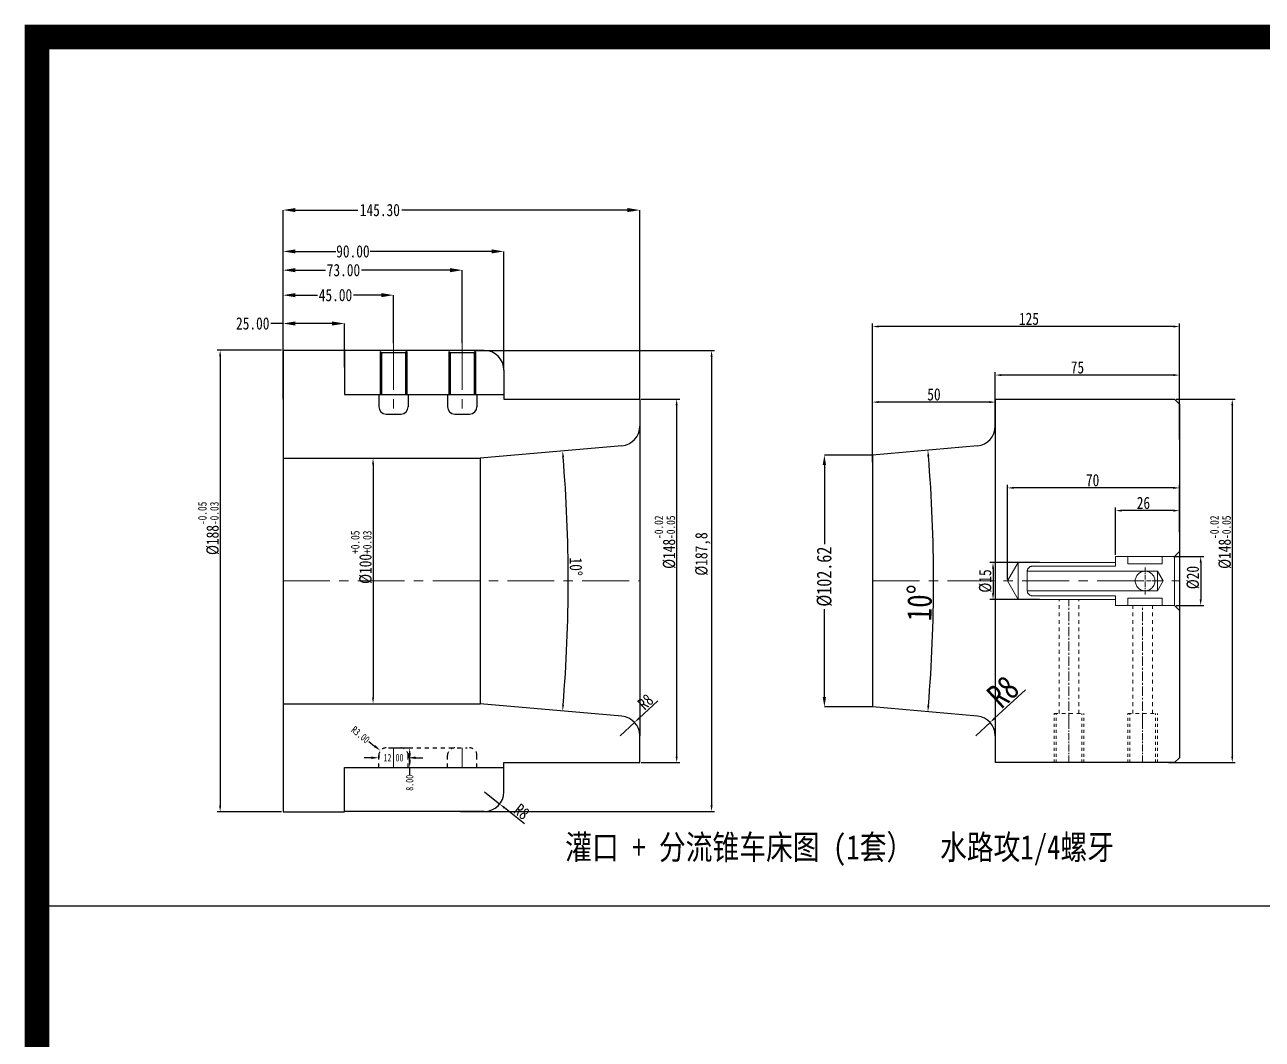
# Model space of a CAD drawing. Header units: millimetres. Extents: x -946 to 3963, y -10008 to 1396.
# Drawn here: x 1219 to 1723, y 305 to 718 of the extents above; entities that cross this region are included whole.
import ezdxf

# ---------------------------------------------------------------- set-up
doc = ezdxf.new("R2010")
doc.units = ezdxf.units.MM
doc.header["$LTSCALE"] = 16.335
doc.header["$PDMODE"] = 3
doc.header["$PDSIZE"] = 0.3125
for name, pattern in [('CENTER', [0.6, 0.375, -0.075, 0.075, -0.075]), ('HIDDEN', [0.2, 0.1, -0.1]), ('HIDDENX2', [0.75, 0.5, -0.25])]:
    doc.linetypes.add(name, pattern=pattern)
doc.layers.get('0').update_dxf_attribs({"linetype": 'CONTINUOUS'})
doc.layers.get('Defpoints').update_dxf_attribs({"linetype": 'CONTINUOUS'})
for name, color, linetype, lineweight in [('cool', 153, 'HIDDEN', 9), ('moldbase', 7, 'CONTINUOUS', 20), ('screw', 33, 'CONTINUOUS', 13), ('虚线', 6, 'HIDDENX2', 13)]:
    doc.layers.add(name, color=color, linetype=linetype, lineweight=lineweight)
doc.layers.add('DEFAULT_2', color=8, linetype='HIDDEN')
doc.styles.get("Standard").update_dxf_attribs({"font": 'txt', "width": 0.8})
doc.dimstyles.new('ISO-25', dxfattribs={"dimtxt": 10, "dimasz": 2.5, "dimexe": 1.25, "dimexo": 0.625, "dimtad": 1, "dimtxsty": 'Standard', "dimcen": 2.5, "dimadec": 0, "dimazin": 0, "dimtfac": 1, "dimtmove": 0, "dimatfit": 3, "dimfxl": 0, "dimarcsym": 0})
doc.dimstyles.get("Standard").update_dxf_attribs({"dimtxt": 0.15625, "dimasz": 0.1875, "dimexe": 0.125, "dimexo": 0.0625, "dimtad": 0, "dimtih": 1, "dimtoh": 1, "dimdsep": 46, "dimtxsty": 'Standard', "dimcen": 0.09, "dimadec": 0, "dimazin": 0, "dimtp": 0.01, "dimtm": 0.01, "dimtfac": 1, "dimtofl": 0, "dimtmove": 0, "dimatfit": 3, "dimfxl": 0, "dimtolj": 1, "dimarcsym": 0})
doc.dimstyles.new('STANDARD$0', dxfattribs={"dimscale": 2, "dimtxt": 3, "dimasz": 3, "dimexe": 1.25, "dimexo": 0.625, "dimgap": 0.5, "dimtad": 0, "dimdsep": 46, "dimlunit": 6, "dimtxsty": 'Standard', "dimblk": 'CLOSEDBLANK', "dimcen": 0, "dimclrt": 2, "dimazin": 2, "dimtfac": 2, "dimtmove": 1, "dimatfit": 3, "dimfxl": 0, "dimtolj": 1, "dimtzin": 0, "dimarcsym": 0})
doc.dimstyles.new('副本 STANDARD', dxfattribs={"dimtxt": 6, "dimasz": 4, "dimexe": 0, "dimexo": 0, "dimgap": 0, "dimtad": 0, "dimdsep": 46, "dimlunit": 6, "dimtxsty": 'Standard', "dimcen": 0, "dimclrd": 4, "dimclre": 4, "dimclrt": 6, "dimazin": 2, "dimtfac": 2, "dimtofl": 0, "dimtmove": 1, "dimatfit": 3, "dimfxl": 0, "dimtolj": 1, "dimtzin": 0, "dimarcsym": 0})

# ---------------------------------------------------------------- blocks, each defined once
blk = doc.blocks.new('*D94')
at = {"color": 0, "lineweight": -2}
for p, q in [((1469.91, 565.37), (1485.57, 565.37)), ((1484.32, 562.87), (1484.32, 419.87)), ((1469.91, 417.37), (1485.57, 417.37))]:
    blk.add_line(p, q, dxfattribs=at)
at = {"color": 0}
for points in [[(1483.9, 562.87), (1484.74, 562.87), (1484.32, 565.37)], [(1483.9, 419.87), (1484.74, 419.87), (1484.32, 417.37)]]:
    blk.add_solid(points, dxfattribs=at)
at = {"layer": 'Defpoints', "color": 0}
for p in [(1469.29, 565.37), (1469.29, 417.37), (1484.32, 417.37)]:
    blk.add_point(p, dxfattribs=at)
at = {"color": 0, "lineweight": 0, "insert": (1479.61, 507.18), "char_height": 5, "attachment_point": 5, "rotation": 90}
blk.add_mtext('%%C148{\\H0.7x;\\S-0.02^ -0.05;}', dxfattribs=at)
blk = doc.blocks.new('*D95')
at = {"color": 0, "lineweight": -2}
for p, q in [((1340.71, 541.37), (1361.91, 541.37)), ((1360.66, 538.87), (1360.66, 443.87)), ((1340.71, 441.37), (1361.91, 441.37))]:
    blk.add_line(p, q, dxfattribs=at)
at = {"color": 0}
for points in [[(1360.25, 538.87), (1361.08, 538.87), (1360.66, 541.37)], [(1360.25, 443.87), (1361.08, 443.87), (1360.66, 441.37)]]:
    blk.add_solid(points, dxfattribs=at)
at = {"layer": 'Defpoints', "color": 0}
for p in [(1340.08, 541.37), (1340.08, 441.37), (1360.66, 441.37)]:
    blk.add_point(p, dxfattribs=at)
at = {"color": 0, "lineweight": 0, "insert": (1355.95, 501.05), "char_height": 5, "attachment_point": 5, "rotation": 90}
blk.add_mtext('%%C100{\\H0.7x;\\S+0.05^ +0.03;}', dxfattribs=at)
blk = doc.blocks.new('*D96')
at = {"color": 4, "lineweight": -2}
for p, q in [((1323.99, 596.24), (1318.99, 596.24)), ((1323.99, 584.97), (1323.99, 596.24)), ((1343.99, 596.24), (1328.99, 596.24)), ((1348.99, 578.49), (1348.99, 596.24))]:
    blk.add_line(p, q, dxfattribs=at)
at = {"color": 4}
for points in [[(1328.99, 597.08), (1328.99, 595.41), (1323.99, 596.24)], [(1343.99, 597.08), (1343.99, 595.41), (1348.99, 596.24)]]:
    blk.add_solid(points, dxfattribs=at)
at = {"layer": 'Defpoints', "color": 0}
for p in [(1348.99, 596.24), (1323.99, 584.97), (1348.99, 578.49)]:
    blk.add_point(p, dxfattribs=at)
at = {"color": 6, "insert": (1311.65, 596.24), "char_height": 5, "attachment_point": 5}
blk.add_mtext('\\A1;25.00', dxfattribs=at)
blk = doc.blocks.new('*D132')
at = {"color": 4, "lineweight": -2}
for p, q in [((1323.99, 571.85), (1323.99, 607.8)), ((1328.99, 607.8), (1338.02, 607.8)), ((1363.99, 607.8), (1352.69, 607.8)), ((1368.99, 588.27), (1368.99, 607.8))]:
    blk.add_line(p, q, dxfattribs=at)
at = {"color": 4}
for points in [[(1328.99, 608.63), (1328.99, 606.96), (1323.99, 607.8)], [(1363.99, 608.63), (1363.99, 606.96), (1368.99, 607.8)]]:
    blk.add_solid(points, dxfattribs=at)
at = {"layer": 'Defpoints', "color": 0}
for p in [(1368.99, 607.8), (1368.99, 588.27), (1323.99, 571.85)]:
    blk.add_point(p, dxfattribs=at)
at = {"color": 6, "insert": (1345.35, 607.8), "char_height": 5, "attachment_point": 5}
blk.add_mtext('\\A1;45.00', dxfattribs=at)
blk = doc.blocks.new('*D133')
at = {"color": 4, "lineweight": -2}
for p, q in [((1323.99, 571.85), (1323.99, 617.97)), ((1328.99, 617.97), (1341.27, 617.97)), ((1391.99, 617.97), (1355.93, 617.97)), ((1396.99, 588.27), (1396.99, 617.97))]:
    blk.add_line(p, q, dxfattribs=at)
at = {"color": 4}
for points in [[(1328.99, 618.81), (1328.99, 617.14), (1323.99, 617.97)], [(1391.99, 618.81), (1391.99, 617.14), (1396.99, 617.97)]]:
    blk.add_solid(points, dxfattribs=at)
at = {"layer": 'Defpoints', "color": 0}
for p in [(1396.99, 617.97), (1396.99, 588.27), (1323.99, 571.85)]:
    blk.add_point(p, dxfattribs=at)
at = {"color": 6, "insert": (1348.6, 617.97), "char_height": 5, "attachment_point": 5}
blk.add_mtext('\\A1;73.00', dxfattribs=at)
blk = doc.blocks.new('*D134')
at = {"color": 4, "lineweight": -2}
for p, q in [((1323.99, 571.85), (1323.99, 625.61)), ((1328.99, 625.61), (1345.46, 625.61)), ((1408.99, 625.61), (1359.46, 625.61)), ((1413.99, 577.27), (1413.99, 625.61))]:
    blk.add_line(p, q, dxfattribs=at)
at = {"color": 4}
for points in [[(1328.99, 626.44), (1328.99, 624.78), (1323.99, 625.61)], [(1408.99, 626.44), (1408.99, 624.78), (1413.99, 625.61)]]:
    blk.add_solid(points, dxfattribs=at)
at = {"layer": 'Defpoints', "color": 0}
for p in [(1413.99, 625.61), (1413.99, 577.27), (1323.99, 571.85)]:
    blk.add_point(p, dxfattribs=at)
at = {"color": 6, "insert": (1352.46, 625.61), "char_height": 5, "attachment_point": 5}
blk.add_mtext('\\A1;90.00', dxfattribs=at)
blk = doc.blocks.new('*D97')
at = {"color": 4, "lineweight": -2}
for p, q in [((1323.99, 565.37), (1323.99, 642.45)), ((1328.99, 642.45), (1354.44, 642.45)), ((1464.29, 642.45), (1372.44, 642.45)), ((1469.29, 565.37), (1469.29, 642.45))]:
    blk.add_line(p, q, dxfattribs=at)
at = {"color": 4}
for points in [[(1328.99, 643.28), (1328.99, 641.62), (1323.99, 642.45)], [(1464.29, 643.28), (1464.29, 641.62), (1469.29, 642.45)]]:
    blk.add_solid(points, dxfattribs=at)
at = {"layer": 'Defpoints', "color": 0}
for p in [(1469.29, 642.45), (1323.99, 565.37), (1469.29, 565.37)]:
    blk.add_point(p, dxfattribs=at)
at = {"color": 6, "insert": (1363.44, 642.45), "char_height": 5, "attachment_point": 5}
blk.add_mtext('\\A1;145.30', dxfattribs=at)
blk = doc.blocks.new('*D98')
at = {"color": 0, "lineweight": -2}
for p, q in [((1614.13, 560.41), (1614.13, 576.49)), ((1686.63, 575.24), (1616.63, 575.24)), ((1689.13, 565), (1689.13, 576.49))]:
    blk.add_line(p, q, dxfattribs=at)
at = {"color": 0}
for points in [[(1616.63, 575.66), (1616.63, 574.82), (1614.13, 575.24)], [(1686.63, 575.66), (1686.63, 574.82), (1689.13, 575.24)]]:
    blk.add_solid(points, dxfattribs=at)
at = {"layer": 'Defpoints', "color": 0}
for p in [(1614.13, 575.24), (1614.13, 559.78), (1689.13, 564.37)]:
    blk.add_point(p, dxfattribs=at)
at = {"color": 0, "lineweight": 0, "insert": (1647.58, 578.36), "char_height": 5, "attachment_point": 5}
blk.add_mtext('75', dxfattribs=at)
blk = doc.blocks.new('*D99')
at = {"color": 0, "lineweight": -2}
for p, q in [((1564.13, 539.75), (1564.13, 596.27)), ((1686.63, 595.02), (1566.63, 595.02)), ((1689.13, 549), (1689.13, 596.27))]:
    blk.add_line(p, q, dxfattribs=at)
at = {"color": 0}
for points in [[(1566.63, 595.44), (1566.63, 594.6), (1564.13, 595.02)], [(1686.63, 595.44), (1686.63, 594.6), (1689.13, 595.02)]]:
    blk.add_solid(points, dxfattribs=at)
at = {"layer": 'Defpoints', "color": 0}
for p in [(1564.13, 595.02), (1689.13, 548.37), (1564.13, 539.12)]:
    blk.add_point(p, dxfattribs=at)
at = {"color": 0, "lineweight": 0, "insert": (1627.82, 598.14), "char_height": 5, "attachment_point": 5}
blk.add_mtext('125', dxfattribs=at)
blk = doc.blocks.new('*D100')
at = {"color": 0, "lineweight": -2}
for p, q in [((1564.13, 539.75), (1564.13, 565.49)), ((1614.13, 554.07), (1614.13, 565.49)), ((1611.63, 564.24), (1566.63, 564.24))]:
    blk.add_line(p, q, dxfattribs=at)
at = {"color": 0}
for points in [[(1566.63, 564.66), (1566.63, 563.82), (1564.13, 564.24)], [(1611.63, 564.66), (1611.63, 563.82), (1614.13, 564.24)]]:
    blk.add_solid(points, dxfattribs=at)
at = {"layer": 'Defpoints', "color": 0}
for p in [(1564.13, 564.24), (1614.13, 553.45), (1564.13, 539.12)]:
    blk.add_point(p, dxfattribs=at)
at = {"color": 0, "lineweight": 0, "insert": (1589.13, 567.36), "char_height": 5, "attachment_point": 5}
blk.add_mtext('50', dxfattribs=at)
blk = doc.blocks.new('*D101')
at = {"color": 0, "lineweight": -2}
for p, q in [((1687.84, 565.37), (1711.88, 565.37)), ((1710.63, 562.87), (1710.63, 419.87)), ((1684.67, 417.37), (1711.88, 417.37))]:
    blk.add_line(p, q, dxfattribs=at)
at = {"color": 0}
for points in [[(1710.22, 562.87), (1711.05, 562.87), (1710.63, 565.37)], [(1710.22, 419.87), (1711.05, 419.87), (1710.63, 417.37)]]:
    blk.add_solid(points, dxfattribs=at)
at = {"layer": 'Defpoints', "color": 0}
for p in [(1687.21, 565.37), (1684.04, 417.37), (1710.63, 417.37)]:
    blk.add_point(p, dxfattribs=at)
at = {"color": 0, "lineweight": 0, "insert": (1705.93, 507.18), "char_height": 5, "attachment_point": 5, "rotation": 90}
blk.add_mtext('%%C148{\\H0.7x;\\S-0.02^ -0.05;}', dxfattribs=at)
blk = doc.blocks.new('*D135')
at = {"color": 0, "lineweight": -2}
for p, q in [((1686.67, 501.37), (1699.03, 501.37)), ((1697.78, 498.87), (1697.78, 483.87)), ((1687.75, 481.37), (1699.03, 481.37))]:
    blk.add_line(p, q, dxfattribs=at)
at = {"color": 0}
for points in [[(1697.36, 498.87), (1698.19, 498.87), (1697.78, 501.37)], [(1697.36, 483.87), (1698.19, 483.87), (1697.78, 481.37)]]:
    blk.add_solid(points, dxfattribs=at)
at = {"layer": 'Defpoints', "color": 0}
for p in [(1686.04, 501.37), (1687.13, 481.37), (1697.78, 481.37)]:
    blk.add_point(p, dxfattribs=at)
at = {"color": 0, "lineweight": 0, "insert": (1694.65, 492.76), "char_height": 5, "attachment_point": 5, "rotation": 90}
blk.add_mtext('%%c20', dxfattribs=at)
blk = doc.blocks.new('*D136')
at = {"color": 0, "lineweight": -2}
for p, q in [((1663.13, 502), (1663.13, 521.27)), ((1686.63, 520.02), (1665.63, 520.02)), ((1689.13, 516.34), (1689.13, 521.27))]:
    blk.add_line(p, q, dxfattribs=at)
at = {"color": 0}
for points in [[(1665.63, 520.44), (1665.63, 519.61), (1663.13, 520.02)], [(1686.63, 520.44), (1686.63, 519.61), (1689.13, 520.02)]]:
    blk.add_solid(points, dxfattribs=at)
at = {"layer": 'Defpoints', "color": 0}
for p in [(1663.13, 520.02), (1689.13, 515.71), (1663.13, 501.37)]:
    blk.add_point(p, dxfattribs=at)
at = {"color": 0, "lineweight": 0, "insert": (1674.45, 523.15), "char_height": 5, "attachment_point": 5}
blk.add_mtext('26', dxfattribs=at)
blk = doc.blocks.new('*D102')
at = {"color": 0, "lineweight": -2}
for p, q in [((1619.13, 492), (1619.13, 530.53)), ((1686.63, 529.28), (1621.63, 529.28)), ((1689.13, 511.27), (1689.13, 530.53))]:
    blk.add_line(p, q, dxfattribs=at)
at = {"color": 0}
for points in [[(1621.63, 529.7), (1621.63, 528.87), (1619.13, 529.28)], [(1686.63, 529.7), (1686.63, 528.87), (1689.13, 529.28)]]:
    blk.add_solid(points, dxfattribs=at)
at = {"layer": 'Defpoints', "color": 0}
for p in [(1619.13, 529.28), (1689.13, 510.64), (1619.13, 491.37)]:
    blk.add_point(p, dxfattribs=at)
at = {"color": 0, "lineweight": 0, "insert": (1653.76, 532.41), "char_height": 5, "attachment_point": 5}
blk.add_mtext('70', dxfattribs=at)
blk = doc.blocks.new('*D137')
at = {"color": 0, "lineweight": -2}
for p, q in [((1632.14, 498.87), (1611.94, 498.87)), ((1613.19, 496.37), (1613.19, 486.37)), ((1632.14, 483.87), (1611.94, 483.87))]:
    blk.add_line(p, q, dxfattribs=at)
at = {"color": 0}
for points in [[(1612.78, 496.37), (1613.61, 496.37), (1613.19, 498.87)], [(1612.78, 486.37), (1613.61, 486.37), (1613.19, 483.87)]]:
    blk.add_solid(points, dxfattribs=at)
at = {"layer": 'Defpoints', "color": 0}
for p in [(1632.77, 498.87), (1613.19, 483.87), (1632.77, 483.87)]:
    blk.add_point(p, dxfattribs=at)
at = {"color": 0, "lineweight": 0, "insert": (1610.07, 491.37), "char_height": 5, "attachment_point": 5, "rotation": 90}
blk.add_mtext('%%c15', dxfattribs=at)
blk = doc.blocks.new('*D103')
at = {"color": 0, "lineweight": -2}
for p, q in [((1323.36, 585.37), (1297.13, 585.37)), ((1298.38, 582.87), (1298.38, 399.87)), ((1323.36, 397.37), (1297.13, 397.37))]:
    blk.add_line(p, q, dxfattribs=at)
at = {"color": 0}
for points in [[(1297.96, 582.87), (1298.79, 582.87), (1298.38, 585.37)], [(1297.96, 399.87), (1298.79, 399.87), (1298.38, 397.37)]]:
    blk.add_solid(points, dxfattribs=at)
at = {"layer": 'Defpoints', "color": 0}
for p in [(1323.99, 585.37), (1298.38, 397.37), (1323.99, 397.37)]:
    blk.add_point(p, dxfattribs=at)
at = {"color": 0, "lineweight": 0, "insert": (1293.67, 512.82), "char_height": 5, "attachment_point": 5, "rotation": 90}
blk.add_mtext('%%C188{\\H0.7x;\\S-0.05^ -0.03;}', dxfattribs=at)
blk = doc.blocks.new('*D138')
at = {"color": 3, "linetype": 'Continuous', "lineweight": -2}
for p, q in [((1359.99, 419.37), (1356.99, 419.37)), ((1362.99, 420.37), (1362.99, 419.37)), ((1374.99, 420.37), (1374.99, 419.37)), ((1377.99, 419.37), (1380.99, 419.37))]:
    blk.add_line(p, q, dxfattribs=at)
at = {"color": 3}
for points in [[(1359.99, 419.87), (1359.99, 418.87), (1362.99, 419.37)], [(1377.99, 419.87), (1377.99, 418.87), (1374.99, 419.37)]]:
    blk.add_solid(points, dxfattribs=at)
at = {"layer": 'Defpoints', "color": 0}
for p in [(1362.99, 420.37), (1362.99, 419.37), (1374.99, 420.37)]:
    blk.add_point(p, dxfattribs=at)
at = {"color": 6, "insert": (1368.99, 419.37), "char_height": 3, "attachment_point": 5}
blk.add_mtext('\\A1;12.00', dxfattribs=at)
blk = doc.blocks.new('*D104')
at = {"color": 3, "linetype": 'Continuous', "lineweight": -2}
for p, q in [((1367.76, 423.37), (1375.57, 423.37)), ((1375.57, 420.37), (1375.57, 418.37)), ((1367.76, 415.37), (1375.57, 415.37)), ((1375.57, 415.37), (1375.57, 412.37))]:
    blk.add_line(p, q, dxfattribs=at)
at = {"color": 3}
for points in [[(1375.07, 420.37), (1376.07, 420.37), (1375.57, 423.37)], [(1375.07, 418.37), (1376.07, 418.37), (1375.57, 415.37)]]:
    blk.add_solid(points, dxfattribs=at)
at = {"layer": 'Defpoints', "color": 0}
for p in [(1367.76, 423.37), (1367.76, 415.37), (1375.57, 415.37)]:
    blk.add_point(p, dxfattribs=at)
at = {"color": 6, "insert": (1375.57, 409.17), "char_height": 3, "attachment_point": 5, "rotation": 90}
blk.add_mtext('\\A1;8.00', dxfattribs=at)
blk = doc.blocks.new('*D105')
at = {"color": 3, "linetype": 'Continuous', "lineweight": -2}
blk.add_line((1358.97, 426.01), (1361.31, 424.13), dxfattribs=at)
at = {"color": 3}
blk.add_solid([(1361.62, 424.52), (1361, 423.74), (1363.65, 422.25)], dxfattribs=at)
at = {"layer": 'Defpoints', "color": 0}
for p in [(1363.65, 422.25), (1365.99, 420.37)]:
    blk.add_point(p, dxfattribs=at)
at = {"color": 6, "insert": (1355.55, 428.77), "char_height": 3, "attachment_point": 5, "rotation": 321.1797}
blk.add_mtext('\\A1;R3.00', dxfattribs=at)
blk = doc.blocks.new('*D82')
at = {"color": 4, "lineweight": -2}
for p, q in [((1564.13, 542.68), (1544.5, 542.68)), ((1544.5, 538.68), (1544.5, 506.34)), ((1544.5, 444.06), (1544.5, 479.94)), ((1564.13, 440.06), (1544.5, 440.06))]:
    blk.add_line(p, q, dxfattribs=at)
at = {"color": 4}
for points in [[(1543.84, 538.68), (1545.17, 538.68), (1544.5, 542.68)], [(1543.84, 444.06), (1545.17, 444.06), (1544.5, 440.06)]]:
    blk.add_solid(points, dxfattribs=at)
at = {"layer": 'Defpoints', "color": 0}
for p in [(1564.13, 542.68), (1544.5, 440.06), (1564.13, 440.06)]:
    blk.add_point(p, dxfattribs=at)
at = {"color": 6, "insert": (1544.5, 493.14), "char_height": 6, "attachment_point": 5, "rotation": 90}
blk.add_mtext('\\A1;%%c102.62', dxfattribs=at)
blk = doc.blocks.new('*D120')
at = {"color": 0, "lineweight": -2}
for p, q in [((1402.8, 585.27), (1499.8, 585.27)), ((1498.55, 582.77), (1498.55, 399.97)), ((1396.23, 397.47), (1499.8, 397.47))]:
    blk.add_line(p, q, dxfattribs=at)
at = {"color": 0}
for points in [[(1498.13, 582.77), (1498.97, 582.77), (1498.55, 585.27)], [(1498.13, 399.97), (1498.97, 399.97), (1498.55, 397.47)]]:
    blk.add_solid(points, dxfattribs=at)
at = {"layer": 'Defpoints', "color": 0}
for p in [(1402.17, 585.27), (1395.6, 397.47), (1498.55, 397.47)]:
    blk.add_point(p, dxfattribs=at)
at = {"color": 0, "lineweight": 0, "insert": (1495.01, 502.36), "char_height": 5, "attachment_point": 5, "rotation": 90}
blk.add_mtext('%%c187,8', dxfattribs=at)
blk = doc.blocks.new('*D126')
at = {"color": 0, "lineweight": -2}
for p, q in [((1476.68, 442.52), (1469.01, 435.46)), ((1461.29, 428.35), (1467.17, 433.77))]:
    blk.add_line(p, q, dxfattribs=at)
at = {"color": 0}
blk.add_solid([(1468.73, 435.77), (1469.29, 435.16), (1467.17, 433.77)], dxfattribs=at)
at = {"layer": 'Defpoints', "color": 0}
for p in [(1467.17, 433.77), (1461.29, 428.35)]:
    blk.add_point(p, dxfattribs=at)
at = {"color": 0, "lineweight": 0, "insert": (1471.65, 442.14), "char_height": 5, "attachment_point": 5, "rotation": 42.6142}
blk.add_mtext('R8', dxfattribs=at)
blk = doc.blocks.new('*D127')
at = {"color": 0, "lineweight": -2}
for p, q in [((1626.43, 447.03), (1613.85, 435.46)), ((1606.13, 428.35), (1612.01, 433.77))]:
    blk.add_line(p, q, dxfattribs=at)
at = {"color": 0}
blk.add_solid([(1613.57, 435.77), (1614.14, 435.16), (1612.01, 433.77)], dxfattribs=at)
at = {"layer": 'Defpoints', "color": 0}
for p in [(1612.01, 433.77), (1606.13, 428.35)]:
    blk.add_point(p, dxfattribs=at)
at = {"color": 0, "insert": (1617.25, 446.23), "char_height": 10, "attachment_point": 5, "rotation": 42.6142}
blk.add_mtext('R8', dxfattribs=at)
blk = doc.blocks.new('*D128')
at = {"color": 0, "lineweight": -2}
blk.add_arc((977.63, 491.37), 611.35, 355.2343, 4.76572, dxfattribs=at)
at = {"color": 0}
for points in [[(1586.45, 542.13), (1587.28, 542.2), (1586.65, 544.65)], [(1587.28, 440.54), (1586.45, 440.61), (1586.65, 438.09)]]:
    blk.add_solid(points, dxfattribs=at)
at = {"layer": 'Defpoints', "color": 0}
for p in [(1606.82, 546.42), (1564.13, 542.68), (1588.72, 509.15), (1564.13, 440.06), (1606.82, 436.32)]:
    blk.add_point(p, dxfattribs=at)
at = {"color": 0, "insert": (1583.29, 482.48), "char_height": 10, "attachment_point": 5, "rotation": 89.159}
blk.add_mtext('10°', dxfattribs=at)
blk = doc.blocks.new('*D129')
at = {"color": 0, "lineweight": -2}
blk.add_arc((832.78, 491.37), 607.4, 355.23582, 4.7642, dxfattribs=at)
at = {"color": 0}
for points in [[(1437.67, 541.78), (1438.5, 541.85), (1437.87, 544.31)], [(1438.5, 440.89), (1437.67, 440.96), (1437.87, 438.43)]]:
    blk.add_solid(points, dxfattribs=at)
at = {"layer": 'Defpoints', "color": 0}
for p in [(1461.98, 546.42), (1404.29, 541.37), (1439.93, 473.71), (1404.28, 441.37), (1461.98, 436.32)]:
    blk.add_point(p, dxfattribs=at)
at = {"color": 0, "lineweight": 0, "insert": (1443.28, 497.19), "char_height": 5, "attachment_point": 5, "rotation": 270.546}
blk.add_mtext('10°', dxfattribs=at)
blk = doc.blocks.new('*D144')
at = {"color": 0, "lineweight": -2}
for p, q in [((1405.99, 405.47), (1412.26, 400.51)), ((1422.4, 392.51), (1414.22, 398.96))]:
    blk.add_line(p, q, dxfattribs=at)
at = {"color": 0}
blk.add_solid([(1414.48, 399.29), (1413.97, 398.64), (1412.26, 400.51)], dxfattribs=at)
at = {"layer": 'Defpoints', "color": 0}
for p in [(1405.99, 405.47), (1412.26, 400.51)]:
    blk.add_point(p, dxfattribs=at)
at = {"color": 0, "lineweight": 0, "insert": (1421.23, 397.41), "char_height": 5, "attachment_point": 5, "rotation": 321.6903}
blk.add_mtext('R8', dxfattribs=at)

msp = doc.modelspace()

# ---------------------------------------------------------------- linework, layer by layer
for p, q in [((1323.985, 585.371), (1348.985, 585.371)), ((1323.985, 585.371), (1323.985, 397.371)), ((1348.985, 585.271), (1348.985, 567.371)), ((1405.985, 585.271), (1348.985, 585.271)), ((1363.585, 584.871), (1363.585, 567.371)), ((1363.585, 584.871), (1364.085, 584.371)), ((1374.385, 584.871), (1373.885, 584.371)), ((1374.385, 584.871), (1374.385, 567.371)), ((1391.585, 584.871), (1391.585, 567.371)), ((1391.585, 584.871), (1392.085, 584.371)), ((1402.385, 584.871), (1401.885, 584.371)), ((1402.385, 584.871), (1402.385, 567.371)), ((1364.085, 584.371), (1364.085, 567.371)), ((1364.085, 584.371), (1373.885, 584.371)), ((1373.885, 584.371), (1373.885, 567.371)), ((1392.085, 584.371), (1392.085, 567.371)), ((1392.085, 584.371), (1401.885, 584.371)), ((1401.885, 584.371), (1401.885, 567.371)), ((1413.985, 577.271), (1413.985, 565.371)), ((1348.985, 567.371), (1413.985, 567.371)), ((1362.985, 567.371), (1362.985, 562.371)), ((1374.985, 567.371), (1374.985, 562.371)), ((1390.985, 567.371), (1390.985, 562.371)), ((1402.985, 567.371), (1402.985, 562.371)), ((1413.985, 565.371), (1469.285, 565.371)), ((1469.285, 565.371), (1469.285, 554.389)), ((1614.128, 565.372), (1687.128, 565.371)), ((1614.128, 565.372), (1614.128, 553.576)), ((1687.127, 565.371), (1689.127, 563.371)), ((1689.127, 563.371), (1689.127, 419.372)), ((1365.985, 559.371), (1371.985, 559.371)), ((1393.985, 559.371), (1399.985, 559.371)), ((1469.285, 554.389), (1469.285, 428.354)), ((1614.128, 553.576), (1614.127, 429.167)), ((1323.985, 541.371), (1404.285, 541.371)), ((1404.285, 541.371), (1404.285, 441.371)), ((1323.985, 441.371), (1404.285, 441.371)), ((1614.127, 429.167), (1614.127, 417.372)), ((1469.285, 417.371), (1469.285, 428.354)), ((1687.127, 417.372), (1689.127, 419.372)), ((1348.985, 415.371), (1413.985, 415.371)), ((1348.985, 397.371), (1348.985, 415.371)), ((1413.985, 417.371), (1469.285, 417.371)), ((1413.985, 405.471), (1413.985, 417.371)), ((1687.127, 417.371), (1614.127, 417.372)), ((1323.985, 397.371), (1348.985, 397.371)), ((1405.985, 397.471), (1348.985, 397.471)), ((1223.788, 359.056), (2192.445, 359.056))]:
    msp.add_line(p, q)
at = {"color": 7, "linetype": 'Continuous'}
for p, q in [((1461.982, 546.419), (1404.285, 541.371)), ((1606.825, 546.419), (1564.128, 542.684)), ((1564.128, 542.684), (1564.128, 440.059)), ((1461.982, 436.324), (1404.285, 441.371)), ((1606.825, 436.323), (1564.128, 440.059))]:
    msp.add_line(p, q, dxfattribs=at)
at = {"const_width": 10}
msp.add_lwpolyline([(2192.445, -103.523), (1223.788, -103.523), (1223.788, 712.937), (2192.445, 712.937)], close=True, dxfattribs=at)
for centre, radius, start, end in [((1405.985, 577.271), 8, 360, 90), ((1365.985, 562.371), 3, 180, 270), ((1371.985, 562.371), 3, 270, 0), ((1393.985, 562.371), 3, 180, 270), ((1399.985, 562.371), 3, 270, 0), ((1461.285, 554.389), 8, 275.00002, 0), ((1606.128, 554.389), 8, 275.00002, 0), ((1461.285, 428.354), 8, 0.00048, 85), ((1606.127, 428.354), 8, 0.00048, 85), ((1405.985, 405.471), 8, 270, 0)]:
    msp.add_arc(centre, radius, start, end)
at = {"layer": 'cool', "ltscale": 0.932966}
for p, q in [((1640.127, 437.371), (1640.127, 483.872)), ((1648.127, 437.371), (1648.127, 483.872)), ((1670.127, 437.371), (1670.127, 481.372)), ((1678.127, 437.371), (1678.127, 481.372)), ((1638.128, 437.371), (1650.128, 437.371)), ((1668.128, 437.371), (1680.128, 437.371))]:
    msp.add_line(p, q, dxfattribs=at)
at = {"layer": 'cool', "color": 1, "linetype": 'CENTER', "ltscale": 0.621977}
for p, q in [((1644.127, 432.371), (1644.127, 483.872)), ((1674.127, 432.371), (1674.127, 481.372))]:
    msp.add_line(p, q, dxfattribs=at)
at = {"layer": 'DEFAULT_2', "color": 8, "linetype": 'HIDDEN'}
for p, q in [((1362.985, 415.371), (1362.985, 420.371)), ((1366.985, 423.371), (1370.985, 423.371)), ((1371.985, 423.371), (1393.985, 423.371)), ((1374.985, 415.371), (1374.985, 420.371)), ((1390.985, 415.371), (1390.985, 420.371)), ((1394.985, 423.371), (1398.985, 423.371)), ((1402.985, 415.371), (1402.985, 420.371))]:
    msp.add_line(p, q, dxfattribs=at)
for centre, start, end in [((1365.985, 420.371), 90, 180), ((1371.985, 420.371), 0, 90), ((1393.985, 420.371), 90, 180), ((1399.985, 420.371), 0, 90)]:
    msp.add_arc(centre, 3, start, end, dxfattribs=at)
at = {"layer": 'moldbase', "color": 1, "linetype": 'CENTER', "ltscale": 3.109887}
for p, q in [((1368.985, 588.271), (1368.985, 559.371)), ((1396.985, 588.271), (1396.985, 559.371)), ((1323.985, 491.371), (1469.285, 491.371)), ((1564.128, 491.372), (1689.127, 491.372)), ((1368.985, 415.371), (1368.985, 423.371)), ((1396.985, 415.371), (1396.985, 423.371))]:
    msp.add_line(p, q, dxfattribs=at)
at = {"layer": 'screw', "color": 92, "linetype": 'HIDDEN', "ltscale": 0.746373}
for p, q in [((1638.127, 417.371), (1638.128, 437.371)), ((1650.127, 417.371), (1650.128, 437.371)), ((1668.127, 417.371), (1668.128, 437.371)), ((1680.127, 417.371), (1680.128, 437.371))]:
    msp.add_line(p, q, dxfattribs=at)
at = {"layer": 'screw', "linetype": 'HIDDEN', "ltscale": 0.746373}
for p, q in [((1638.877, 417.371), (1638.878, 437.371)), ((1649.377, 417.371), (1649.378, 437.371)), ((1668.877, 417.371), (1668.878, 437.371)), ((1679.377, 417.371), (1679.378, 437.371))]:
    msp.add_line(p, q, dxfattribs=at)
at = {"layer": 'screw', "color": 1, "linetype": 'CENTER', "ltscale": 0.466483}
for p, q in [((1644.127, 417.371), (1644.128, 437.371)), ((1674.127, 417.371), (1674.128, 437.371))]:
    msp.add_line(p, q, dxfattribs=at)
at = {"layer": '虚线', "ltscale": 10}
for p, q in [((1663.127, 501.372), (1663.127, 497.372)), ((1687.127, 501.372), (1663.127, 501.372)), ((1668.127, 501.372), (1668.127, 498.372)), ((1682.127, 501.372), (1682.127, 498.372)), ((1687.127, 501.372), (1689.127, 503.372)), ((1687.127, 501.372), (1687.127, 481.372)), ((1619.127, 491.372), (1623.458, 498.872)), ((1663.127, 498.872), (1623.458, 498.872)), ((1623.458, 498.872), (1623.458, 483.872)), ((1627.127, 495.372), (1680.252, 495.372)), ((1627.127, 487.372), (1627.127, 495.372)), ((1663.127, 497.372), (1629.126, 497.372)), ((1682.127, 498.372), (1668.127, 498.372)), ((1680.25, 495.372), (1680.232, 487.376)), ((1682.549, 491.389), (1680.25, 495.372)), ((1619.127, 491.372), (1623.458, 483.872)), ((1682.549, 491.389), (1680.229, 487.372)), ((1627.127, 487.372), (1680.229, 487.372)), ((1663.127, 485.372), (1629.127, 485.372)), ((1663.127, 481.372), (1663.127, 485.372)), ((1668.127, 481.372), (1668.127, 484.372)), ((1682.127, 484.372), (1668.127, 484.372)), ((1682.127, 481.372), (1682.127, 484.372)), ((1663.127, 483.872), (1623.458, 483.872)), ((1687.127, 481.372), (1663.127, 481.372)), ((1687.127, 481.372), (1689.127, 479.372))]:
    msp.add_line(p, q, dxfattribs=at)
at = {"layer": '虚线', "color": 1, "linetype": 'CENTER', "ltscale": 0.310989}
for p, q in [((1675.127, 485.872), (1675.127, 496.872)), ((1669.627, 491.372), (1680.627, 491.372))]:
    msp.add_line(p, q, dxfattribs=at)
at = {"layer": '虚线', "ltscale": 10}
msp.add_circle((1675.127, 491.372), 4, dxfattribs=at)
for centre, start, end in [((1629.127, 495.372), 90, 180), ((1629.127, 487.372), 180, 270)]:
    msp.add_arc(centre, 2, start, end, dxfattribs=at)

# ---------------------------------------------------------------- texts
at = {"insert": (1433.497, 387.936), "char_height": 10, "width": 271.64606, "attachment_point": 1}
msp.add_mtext('{\\fSimSun|b0|i0|c134|p2; 灌口 + 分流锥车床图 (1套）  水路攻1/4螺牙}', dxfattribs=at)

# ---------------------------------------------------------------- dimensions: what is measured, and where the dimension line sits
for base, p1, p2, dimstyle, override, picture, middle in [((1469.285, 642.449), (1323.985, 565.371), (1469.285, 565.371), 'Standard', {"dimtxt": 5, "dimasz": 5, "dimexe": 0, "dimexo": 0, "dimgap": 0, "dimtad": 0, "dimzin": 0, "dimcen": 0, "dimclrd": 4, "dimclre": 4, "dimclrt": 6, "dimadec": 2, "dimtol": 0, "dimfxl": 1.25, "dimtzin": 0}, '*D97', (1363.438, 642.449)), ((1413.985, 625.609), (1323.985, 571.847), (1413.985, 577.271), 'Standard', {"dimtxt": 5, "dimasz": 5, "dimexe": 0, "dimexo": 0, "dimgap": 0, "dimtad": 0, "dimzin": 0, "dimcen": 0, "dimclrd": 4, "dimclre": 4, "dimclrt": 6, "dimadec": 2, "dimtol": 0, "dimfxl": 1.25, "dimtzin": 0}, '*D134', (1352.457, 625.609)), ((1396.985, 617.974), (1323.985, 571.847), (1396.985, 588.271), 'Standard', {"dimtxt": 5, "dimasz": 5, "dimexe": 0, "dimexo": 0, "dimgap": 0, "dimtad": 0, "dimzin": 0, "dimcen": 0, "dimclrd": 4, "dimclre": 4, "dimclrt": 6, "dimadec": 2, "dimtol": 0, "dimfxl": 1.25, "dimtzin": 0}, '*D133', (1348.6, 617.974)), ((1368.985, 607.798), (1323.985, 571.847), (1368.985, 588.271), 'Standard', {"dimtxt": 5, "dimasz": 5, "dimexe": 0, "dimexo": 0, "dimgap": 0, "dimtad": 0, "dimzin": 0, "dimcen": 0, "dimclrd": 4, "dimclre": 4, "dimclrt": 6, "dimadec": 2, "dimtol": 0, "dimfxl": 1.25, "dimtzin": 0}, '*D132', (1345.352, 607.798)), ((1348.985, 596.244), (1323.985, 584.97), (1348.985, 578.495), 'Standard', {"dimtxt": 5, "dimasz": 5, "dimexe": 0, "dimexo": 0, "dimgap": 0, "dimtad": 0, "dimzin": 0, "dimcen": 0, "dimclrd": 4, "dimclre": 4, "dimclrt": 6, "dimadec": 2, "dimtol": 0, "dimfxl": 1.25, "dimtzin": 0}, '*D96', (1311.652, 596.244)), ((1362.985, 419.371), (1374.985, 420.371), (1362.985, 420.371), 'STANDARD$0', {"dimscale": 1, "dimexe": 0, "dimexo": 0, "dimgap": 0, "dimzin": 0, "dimlunit": 2, "dimclrd": 3, "dimclre": 3, "dimclrt": 6, "dimazin": 0, "dimtfac": 1, "dimtofl": 0, "dimtmove": 0, "dimfxl": 1.25, "dimarcsym": 1}, '*D138', (1368.985, 419.371))]:
    dim = msp.add_linear_dim(base=base, p1=p1, p2=p2, dimstyle=dimstyle, override=override)
    dim.commit()
    dim.dimension.update_dxf_attribs({"geometry": picture, "text_midpoint": middle, "dimtype": 160})
at = {"color": 6, "lineweight": 0}
for base, p1, p2, picture, middle in [((1564.128, 595.019), (1689.127, 548.371), (1564.128, 539.122), '*D99', (1627.819, 595.019)), ((1614.128, 575.24), (1689.127, 564.371), (1614.128, 559.781), '*D98', (1647.582, 575.24)), ((1619.127, 529.283), (1689.127, 510.643), (1619.127, 491.372), '*D102', (1653.763, 529.283)), ((1663.127, 520.024), (1689.127, 515.714), (1663.127, 501.372), '*D136', (1674.445, 520.024))]:
    dim = msp.add_linear_dim(base=base, p1=p1, p2=p2, dimstyle='ISO-25', override={"dimtxt": 5}, dxfattribs=at)
    dim.commit()
    dim.dimension.update_dxf_attribs({"geometry": picture, "text_midpoint": middle, "dimtype": 160})
for base, p1, p2, text, picture, middle in [((1298.377, 397.371), (1323.985, 585.371), (1323.985, 397.371), '%%C<>{\\H0.7x;\\S-0.05^ -0.03;}', '*D103', (1298.377, 512.819)), ((1498.55, 397.471), (1402.17, 585.271), (1395.601, 397.471), '%%c<>', '*D120', (1498.55, 502.355)), ((1484.319, 417.371), (1469.285, 565.371), (1469.285, 417.371), '%%C<>{\\H0.7x;\\S-0.02^ -0.05;}', '*D94', (1484.319, 507.182)), ((1710.634, 417.371), (1687.213, 565.371), (1684.042, 417.371), '%%C<>{\\H0.7x;\\S-0.02^ -0.05;}', '*D101', (1710.634, 507.181)), ((1360.662, 441.371), (1340.085, 541.371), (1340.085, 441.371), '%%C<>{\\H0.7x;\\S+0.05^ +0.03;}', '*D95', (1360.662, 501.051)), ((1697.777, 481.372), (1686.043, 501.372), (1687.127, 481.372), '%%c<>', '*D135', (1697.777, 492.755)), ((1613.192, 483.872), (1632.768, 498.872), (1632.768, 483.872), '%%c<>', '*D137', (1613.192, 491.372))]:
    dim = msp.add_linear_dim(base=base, p1=p1, p2=p2, angle=90, text=text, dimstyle='ISO-25', override={"dimtxt": 5}, dxfattribs=at)
    dim.commit()
    dim.dimension.update_dxf_attribs({"geometry": picture, "text_midpoint": middle, "dimtype": 160})
dim = msp.add_linear_dim(base=(1564.128, 564.24), p1=(1614.128, 553.448), p2=(1564.128, 539.122), dimstyle='ISO-25', override={"dimtxt": 5}, dxfattribs=at)
dim.commit()
dim.dimension.update_dxf_attribs({"geometry": '*D100', "text_midpoint": (1589.128, 567.365)})
dim = msp.add_angular_dim_2l(base=(1439.928, 473.705), line1=((1461.982, 546.419), (1404.285, 541.371)), line2=((1461.982, 436.324), (1404.285, 441.371)), dimstyle='ISO-25', override={"dimtxt": 5}, dxfattribs=at)
dim.commit()
dim.dimension.update_dxf_attribs({"geometry": '*D129', "text_midpoint": (1440.157, 497.16), "dimtype": 162})
dim = msp.add_angular_dim_2l(base=(1588.717, 509.152), line1=((1606.825, 436.323), (1564.128, 440.059)), line2=((1606.825, 546.419), (1564.128, 542.684)), dimstyle='ISO-25', override={"dimfxl": 1.25})
dim.commit()
dim.dimension.update_dxf_attribs({"geometry": '*D128', "text_midpoint": (1588.91, 482.398), "dimtype": 162})
dim = msp.add_linear_dim(base=(1544.504, 440.0589), p1=(1564.1275, 542.6836), p2=(1564.1275, 440.0589), angle=90, text='%%c<>', dimstyle='副本 STANDARD')
dim.commit()
dim.dimension.update_dxf_attribs({"geometry": '*D82', "text_midpoint": (1544.504, 493.1425), "dimtype": 160})
for center, mpoint, dimstyle, override, picture, middle in [((1606.127, 428.354), (1612.015, 433.77), 'ISO-25', {"dimfxl": 1.25}, '*D127', (1617.252, 446.232)), ((1365.985, 420.371), (1363.648, 422.252), 'Standard', {"dimtxt": 3, "dimasz": 3, "dimexe": 0, "dimexo": 0, "dimgap": 0, "dimtih": 0, "dimtoh": 0, "dimzin": 0, "dimcen": 0, "dimclrd": 3, "dimclre": 3, "dimclrt": 6, "dimadec": 2, "dimtp": 0, "dimtm": 0, "dimfxl": 1.25, "dimtzin": 0, "dimarcsym": 1}, '*D105', (1355.545, 428.772))]:
    dim = msp.add_radius_dim(center=center, mpoint=mpoint, dimstyle=dimstyle, override=override)
    dim.commit()
    dim.dimension.update_dxf_attribs({"geometry": picture, "text_midpoint": middle})
for center, mpoint, picture, middle in [((1461.285, 428.354), (1467.173, 433.771), '*D126', (1471.649, 442.136)), ((1405.985, 405.471), (1412.263, 400.512), '*D144', (1421.229, 397.411))]:
    dim = msp.add_radius_dim(center=center, mpoint=mpoint, dimstyle='ISO-25', override={"dimtxt": 5}, dxfattribs=at)
    dim.commit()
    dim.dimension.update_dxf_attribs({"geometry": picture, "text_midpoint": middle})
dim = msp.add_linear_dim(base=(1375.567, 415.371), p1=(1367.76, 423.371), p2=(1367.76, 415.371), angle=90, dimstyle='STANDARD$0', override={"dimscale": 1, "dimexe": 0, "dimexo": 0, "dimgap": 0, "dimzin": 0, "dimlunit": 2, "dimclrd": 3, "dimclre": 3, "dimclrt": 6, "dimazin": 0, "dimtfac": 1, "dimtofl": 0, "dimtmove": 0, "dimfxl": 1.25, "dimarcsym": 1})
dim.commit()
dim.dimension.update_dxf_attribs({"geometry": '*D104', "text_midpoint": (1375.567, 409.171), "dimtype": 160})

doc.saveas('drawing.dxf')
